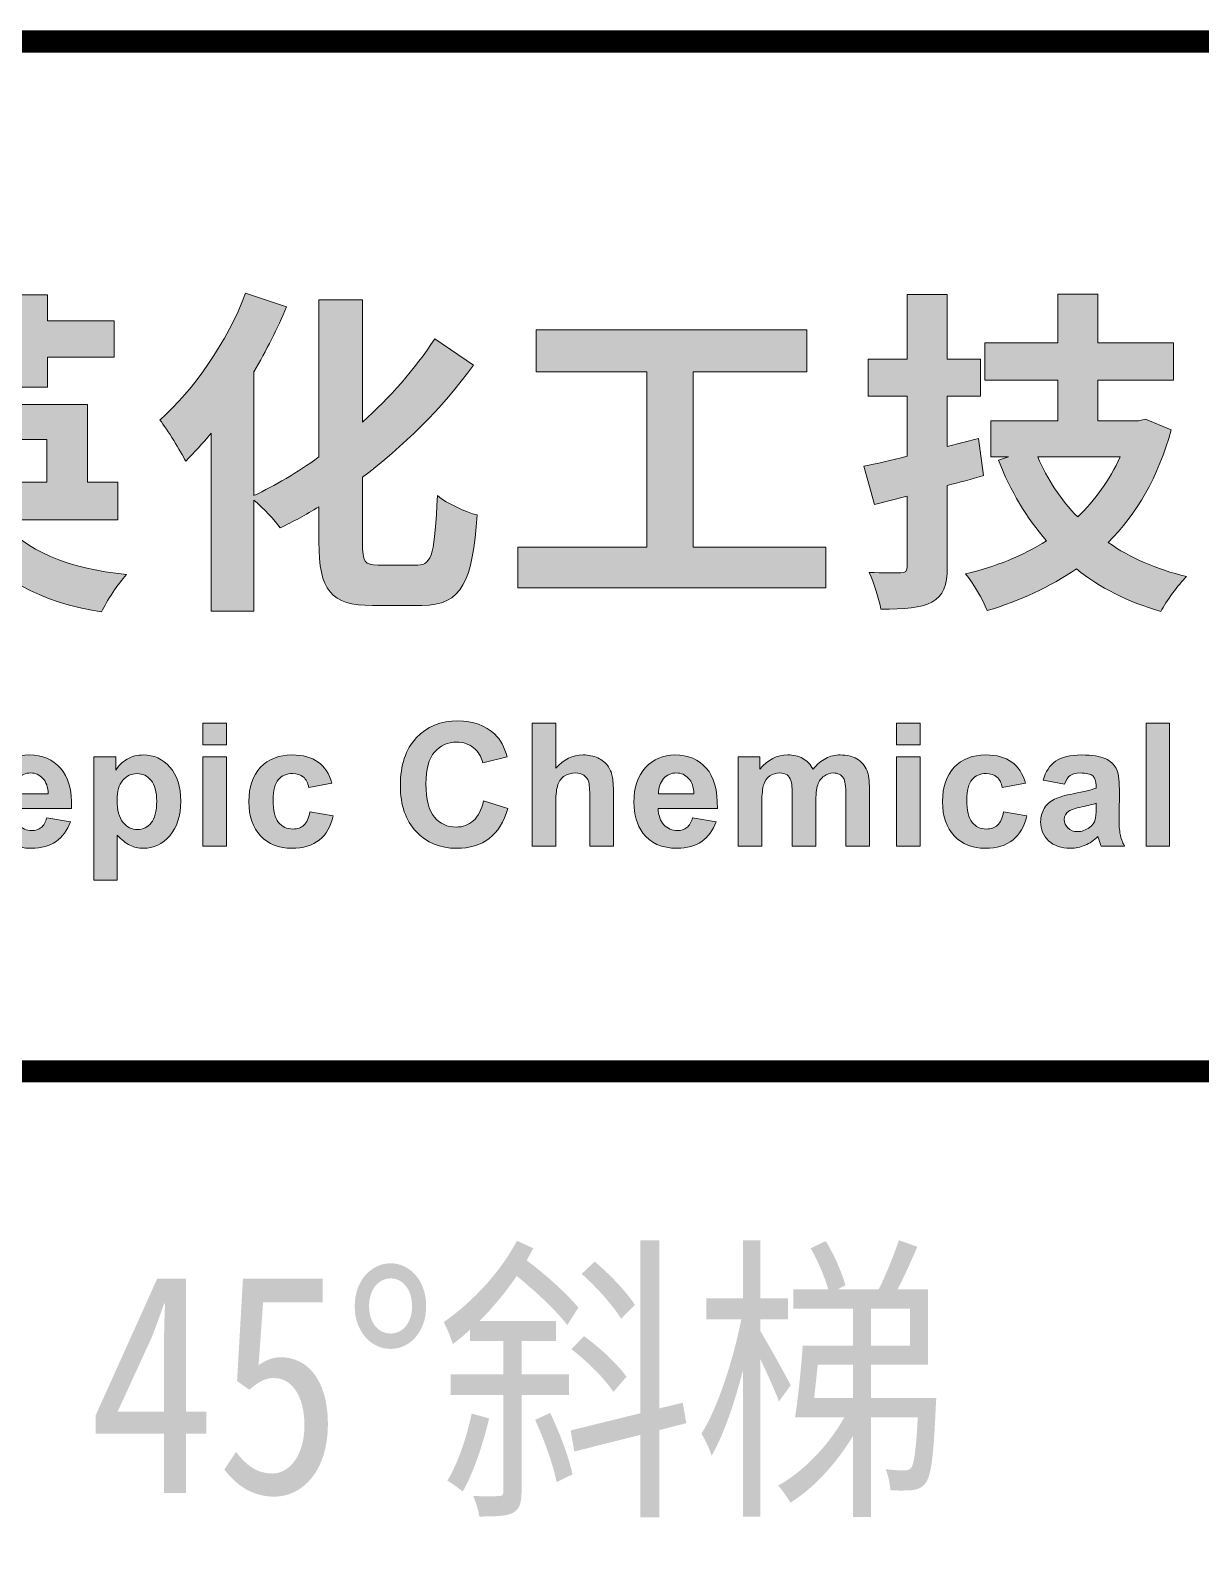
# Model space of a CAD drawing. Extents: x 148 to 221443, y -36682 to 6758.
# Drawn here: x 175098.7 to 175416.9, y -11898.7 to -11484.8 of the extents above; entities that cross this region are included whole.
import ezdxf
from ezdxf.enums import TextEntityAlignment as Align

# ---------------------------------------------------------------- set-up
doc = ezdxf.new("R2010")
doc.units = 0
doc.header["$LTSCALE"] = 10
doc.header["$MEASUREMENT"] = 0
doc.layers.add('图层 1', color=7, linetype='Continuous')
doc.layers.add('图框层', color=7, linetype='Continuous', lineweight=15)
doc.styles.add('tkhz2', font='')
doc.styles.get('tkhz2').set_extended_font_data('SimSun')

# ---------------------------------------------------------------- blocks, each defined once
blk = doc.blocks.new('block 5')
at = {"layer": '图层 1', "true_color": 0x0f208a}
h = blk.add_hatch(color=166, dxfattribs=at)
h.dxf.hatch_style = 2
edge = h.paths.add_edge_path()
edge.add_spline(control_points=[(106.766, -148.283), (106.975, -148.283), (107.009, -148.089), (107.047, -147.289), (107.193, -147.406), (107.45, -147.527), (107.615, -147.566), (107.552, -148.507), (107.402, -148.861), (106.824, -148.861), (106.824, -148.861), (106.116, -148.861), (106.116, -148.861), (105.52, -148.861), (105.35, -148.647), (105.35, -147.949), (105.35, -147.949), (105.35, -147.449), (105.35, -147.449), (105.161, -147.566), (104.981, -147.663), (104.797, -147.75), (104.719, -147.639), (104.559, -147.469), (104.419, -147.352), (104.419, -147.352), (104.419, -148.943), (104.419, -148.943), (104.419, -148.943), (103.808, -148.943), (103.808, -148.943), (103.808, -148.943), (103.808, -146.397), (103.808, -146.397), (103.686, -146.542), (103.565, -146.673), (103.444, -146.794), (103.371, -146.654), (103.182, -146.344), (103.075, -146.208), (103.56, -145.776), (104.036, -145.092), (104.302, -144.394), (104.302, -144.394), (104.889, -144.588), (104.889, -144.588), (104.758, -144.898), (104.598, -145.213), (104.419, -145.519), (104.419, -145.519), (104.419, -147.289), (104.419, -147.289), (104.719, -147.144), (105.039, -146.964), (105.35, -146.736), (105.35, -146.736), (105.35, -144.486), (105.35, -144.486), (105.35, -144.486), (105.975, -144.486), (105.975, -144.486), (105.975, -144.486), (105.975, -146.237), (105.975, -146.237), (106.364, -145.888), (106.722, -145.485), (107.009, -145.044), (107.009, -145.044), (107.561, -145.422), (107.561, -145.422), (107.11, -146.048), (106.548, -146.591), (105.975, -147.027), (105.975, -147.027), (105.975, -147.959), (105.975, -147.959), (105.975, -148.24), (106.005, -148.283), (106.199, -148.283), (106.199, -148.283), (106.766, -148.283), (106.766, -148.283)], knot_values=[0, 0, 0, 0, 1, 1, 1, 2, 2, 2, 3, 3, 3, 4, 4, 4, 5, 5, 5, 6, 6, 6, 7, 7, 7, 8, 8, 8, 9, 9, 9, 10, 10, 10, 11, 11, 11, 12, 12, 12, 13, 13, 13, 14, 14, 14, 15, 15, 15, 16, 16, 16, 17, 17, 17, 18, 18, 18, 19, 19, 19, 20, 20, 20, 21, 21, 21, 22, 22, 22, 23, 23, 23, 24, 24, 24, 25, 25, 25, 26, 26, 26, 27, 27, 27, 27], degree=3, periodic=0)
h = blk.add_hatch(color=166, dxfattribs=at)
h.dxf.hatch_style = 2
edge = h.paths.add_edge_path()
edge.add_spline(control_points=[(100.785, -147.634), (101.149, -148.075), (101.751, -148.332), (102.599, -148.419), (102.473, -148.55), (102.313, -148.793), (102.24, -148.953), (101.333, -148.807), (100.742, -148.473), (100.334, -147.891), (100.048, -148.342), (99.471, -148.715), (98.375, -148.953), (98.312, -148.827), (98.147, -148.594), (98.016, -148.463), (99.054, -148.274), (99.563, -147.978), (99.791, -147.634), (99.791, -147.634), (98.123, -147.634), (98.123, -147.634), (98.123, -147.634), (98.123, -147.095), (98.123, -147.095), (98.123, -147.095), (98.588, -147.095), (98.588, -147.095), (98.588, -147.095), (98.588, -145.985), (98.588, -145.985), (98.588, -145.985), (99.98, -145.985), (99.98, -145.985), (99.98, -145.985), (99.98, -145.5), (99.98, -145.5), (99.98, -145.5), (100.586, -145.5), (100.586, -145.5), (100.586, -145.5), (100.586, -145.985), (100.586, -145.985), (100.586, -145.985), (102.041, -145.985), (102.041, -145.985), (102.041, -145.985), (102.041, -147.095), (102.041, -147.095), (102.041, -147.095), (102.473, -147.095), (102.473, -147.095), (102.473, -147.095), (102.473, -147.634), (102.473, -147.634), (102.473, -147.634), (100.785, -147.634), (100.785, -147.634)], knot_values=[0, 0, 0, 0, 1, 1, 1, 2, 2, 2, 3, 3, 3, 4, 4, 4, 5, 5, 5, 6, 6, 6, 7, 7, 7, 8, 8, 8, 9, 9, 9, 10, 10, 10, 11, 11, 11, 12, 12, 12, 13, 13, 13, 14, 14, 14, 15, 15, 15, 16, 16, 16, 17, 17, 17, 18, 18, 18, 19, 19, 19, 19], degree=3, periodic=0)
h.paths.add_polyline_path([(99.117, -145.306), (98.171, -145.306), (98.171, -144.787), (99.117, -144.787), (99.117, -144.418), (99.689, -144.418), (99.689, -144.787), (100.887, -144.787), (100.887, -144.418), (101.464, -144.418), (101.464, -144.787), (102.42, -144.787), (102.42, -145.306), (101.464, -145.306), (101.464, -145.737), (100.887, -145.737), (100.887, -145.306), (99.689, -145.306), (99.689, -145.737), (99.117, -145.737)])
edge = h.paths.add_edge_path()
edge.add_spline(control_points=[(99.971, -147.095), (99.98, -147.037), (99.98, -146.979), (99.98, -146.921), (99.98, -146.921), (99.98, -146.484), (99.98, -146.484), (99.98, -146.484), (99.146, -146.484), (99.146, -146.484), (99.146, -146.484), (99.146, -147.095), (99.146, -147.095), (99.146, -147.095), (99.971, -147.095), (99.971, -147.095)], knot_values=[0, 0, 0, 0, 1, 1, 1, 2, 2, 2, 3, 3, 3, 4, 4, 4, 5, 5, 5, 5], degree=3, periodic=0)
edge = h.paths.add_edge_path()
edge.add_spline(control_points=[(100.586, -146.484), (100.586, -146.484), (100.586, -146.93), (100.586, -146.93), (100.586, -146.984), (100.586, -147.042), (100.582, -147.095), (100.582, -147.095), (101.455, -147.095), (101.455, -147.095), (101.455, -147.095), (101.455, -146.484), (101.455, -146.484), (101.455, -146.484), (100.586, -146.484), (100.586, -146.484)], knot_values=[0, 0, 0, 0, 1, 1, 1, 2, 2, 2, 3, 3, 3, 4, 4, 4, 5, 5, 5, 5], degree=3, periodic=0)
h = blk.add_hatch(color=166, dxfattribs=at)
h.dxf.hatch_style = 2
edge = h.paths.add_edge_path()
edge.add_spline(control_points=[(114.862, -147.003), (114.692, -147.052), (114.517, -147.1), (114.343, -147.144), (114.343, -147.144), (114.343, -148.303), (114.343, -148.303), (114.343, -148.584), (114.289, -148.72), (114.124, -148.812), (113.964, -148.899), (113.732, -148.914), (113.392, -148.914), (113.368, -148.769), (113.295, -148.541), (113.227, -148.39), (113.416, -148.395), (113.615, -148.395), (113.679, -148.395), (113.751, -148.395), (113.77, -148.371), (113.77, -148.298), (113.77, -148.298), (113.77, -147.299), (113.77, -147.299), (113.77, -147.299), (113.3, -147.415), (113.3, -147.415), (113.3, -147.415), (113.15, -146.867), (113.15, -146.867), (113.329, -146.833), (113.538, -146.785), (113.77, -146.727), (113.77, -146.727), (113.77, -145.868), (113.77, -145.868), (113.77, -145.868), (113.213, -145.868), (113.213, -145.868), (113.213, -145.868), (113.213, -145.335), (113.213, -145.335), (113.213, -145.335), (113.77, -145.335), (113.77, -145.335), (113.77, -145.335), (113.77, -144.413), (113.77, -144.413), (113.77, -144.413), (114.343, -144.413), (114.343, -144.413), (114.343, -144.413), (114.343, -145.335), (114.343, -145.335), (114.343, -145.335), (114.818, -145.335), (114.818, -145.335), (114.818, -145.335), (114.818, -145.868), (114.818, -145.868), (114.818, -145.868), (114.343, -145.868), (114.343, -145.868), (114.343, -145.868), (114.343, -146.586), (114.343, -146.586), (114.343, -146.586), (114.789, -146.474), (114.789, -146.474), (114.789, -146.474), (114.862, -147.003), (114.862, -147.003)], knot_values=[0, 0, 0, 0, 1, 1, 1, 2, 2, 2, 3, 3, 3, 4, 4, 4, 5, 5, 5, 6, 6, 6, 7, 7, 7, 8, 8, 8, 9, 9, 9, 10, 10, 10, 11, 11, 11, 12, 12, 12, 13, 13, 13, 14, 14, 14, 15, 15, 15, 16, 16, 16, 17, 17, 17, 18, 18, 18, 19, 19, 19, 20, 20, 20, 21, 21, 21, 22, 22, 22, 23, 23, 23, 24, 24, 24, 24], degree=3, periodic=0)
edge = h.paths.add_edge_path()
edge.add_spline(control_points=[(117.549, -146.348), (117.364, -147.023), (117.054, -147.551), (116.646, -147.959), (116.962, -148.182), (117.335, -148.342), (117.767, -148.448), (117.646, -148.565), (117.481, -148.798), (117.398, -148.948), (116.928, -148.807), (116.525, -148.609), (116.191, -148.337), (115.812, -148.599), (115.386, -148.793), (114.915, -148.934), (114.852, -148.778), (114.711, -148.536), (114.605, -148.41), (115.031, -148.308), (115.424, -148.153), (115.764, -147.934), (115.478, -147.609), (115.249, -147.226), (115.075, -146.78), (115.075, -146.78), (115.221, -146.736), (115.221, -146.736), (115.221, -146.736), (114.968, -146.736), (114.968, -146.736), (114.968, -146.736), (114.968, -146.217), (114.968, -146.217), (114.968, -146.217), (115.924, -146.217), (115.924, -146.217), (115.924, -146.217), (115.924, -145.635), (115.924, -145.635), (115.924, -145.635), (114.881, -145.635), (114.881, -145.635), (114.881, -145.635), (114.881, -145.102), (114.881, -145.102), (114.881, -145.102), (115.924, -145.102), (115.924, -145.102), (115.924, -145.102), (115.924, -144.408), (115.924, -144.408), (115.924, -144.408), (116.496, -144.408), (116.496, -144.408), (116.496, -144.408), (116.496, -145.102), (116.496, -145.102), (116.496, -145.102), (117.582, -145.102), (117.582, -145.102), (117.582, -145.102), (117.582, -145.635), (117.582, -145.635), (117.582, -145.635), (116.496, -145.635), (116.496, -145.635), (116.496, -145.635), (116.496, -146.217), (116.496, -146.217), (116.496, -146.217), (117.078, -146.217), (117.078, -146.217), (117.078, -146.217), (117.18, -146.193), (117.18, -146.193), (117.18, -146.193), (117.549, -146.348), (117.549, -146.348)], knot_values=[0, 0, 0, 0, 1, 1, 1, 2, 2, 2, 3, 3, 3, 4, 4, 4, 5, 5, 5, 6, 6, 6, 7, 7, 7, 8, 8, 8, 9, 9, 9, 10, 10, 10, 11, 11, 11, 12, 12, 12, 13, 13, 13, 14, 14, 14, 15, 15, 15, 16, 16, 16, 17, 17, 17, 18, 18, 18, 19, 19, 19, 20, 20, 20, 21, 21, 21, 22, 22, 22, 23, 23, 23, 24, 24, 24, 25, 25, 25, 26, 26, 26, 26], degree=3, periodic=0)
edge = h.paths.add_edge_path()
edge.add_spline(control_points=[(115.638, -146.736), (115.773, -147.056), (115.967, -147.347), (116.21, -147.595), (116.462, -147.352), (116.671, -147.066), (116.816, -146.736), (116.816, -146.736), (115.638, -146.736), (115.638, -146.736)], knot_values=[0, 0, 0, 0, 1, 1, 1, 2, 2, 2, 3, 3, 3, 3], degree=3, periodic=0)
h = blk.add_hatch(color=166, dxfattribs=at)
h.dxf.hatch_style = 2
h.paths.add_polyline_path([(112.606, -148.026), (112.606, -148.609), (108.197, -148.609), (108.197, -148.026), (110.045, -148.026), (110.045, -145.519), (108.459, -145.519), (108.459, -144.918), (112.334, -144.918), (112.334, -145.519), (110.705, -145.519), (110.705, -148.026)])
at = {"layer": '图层 1', "lineweight": 0}
for points in [[(99.117, -145.306), (98.171, -145.306), (98.171, -144.787), (99.117, -144.787), (99.117, -144.418), (99.689, -144.418), (99.689, -144.787), (100.887, -144.787), (100.887, -144.418), (101.464, -144.418), (101.464, -144.787), (102.42, -144.787), (102.42, -145.306), (101.464, -145.306), (101.464, -145.737), (100.887, -145.737), (100.887, -145.306), (99.689, -145.306), (99.689, -145.737), (99.117, -145.737), (99.117, -145.306)], [(112.606, -148.026), (112.606, -148.609), (108.197, -148.609), (108.197, -148.026), (110.045, -148.026), (110.045, -145.519), (108.459, -145.519), (108.459, -144.918), (112.334, -144.918), (112.334, -145.519), (110.705, -145.519), (110.705, -148.026), (112.606, -148.026)]]:
    blk.add_lwpolyline(points, dxfattribs=at)
for points, knots in [([(106.766, -148.283), (106.975, -148.283), (107.009, -148.089), (107.047, -147.289), (107.193, -147.406), (107.45, -147.527), (107.615, -147.566), (107.552, -148.507), (107.402, -148.861), (106.824, -148.861), (106.824, -148.861), (106.116, -148.861), (106.116, -148.861), (105.52, -148.861), (105.35, -148.647), (105.35, -147.949), (105.35, -147.949), (105.35, -147.449), (105.35, -147.449), (105.161, -147.566), (104.981, -147.663), (104.797, -147.75), (104.719, -147.639), (104.559, -147.469), (104.419, -147.352), (104.419, -147.352), (104.419, -148.943), (104.419, -148.943), (104.419, -148.943), (103.808, -148.943), (103.808, -148.943), (103.808, -148.943), (103.808, -146.397), (103.808, -146.397), (103.686, -146.542), (103.565, -146.673), (103.444, -146.794), (103.371, -146.654), (103.182, -146.344), (103.075, -146.208), (103.56, -145.776), (104.036, -145.092), (104.302, -144.394), (104.302, -144.394), (104.889, -144.588), (104.889, -144.588), (104.758, -144.898), (104.598, -145.213), (104.419, -145.519), (104.419, -145.519), (104.419, -147.289), (104.419, -147.289), (104.719, -147.144), (105.039, -146.964), (105.35, -146.736), (105.35, -146.736), (105.35, -144.486), (105.35, -144.486), (105.35, -144.486), (105.975, -144.486), (105.975, -144.486), (105.975, -144.486), (105.975, -146.237), (105.975, -146.237), (106.364, -145.888), (106.722, -145.485), (107.009, -145.044), (107.009, -145.044), (107.561, -145.422), (107.561, -145.422), (107.11, -146.048), (106.548, -146.591), (105.975, -147.027), (105.975, -147.027), (105.975, -147.959), (105.975, -147.959), (105.975, -148.24), (106.005, -148.283), (106.199, -148.283), (106.199, -148.283), (106.766, -148.283), (106.766, -148.283)], [0, 0, 0, 0, 1, 1, 1, 2, 2, 2, 3, 3, 3, 4, 4, 4, 5, 5, 5, 6, 6, 6, 7, 7, 7, 8, 8, 8, 9, 9, 9, 10, 10, 10, 11, 11, 11, 12, 12, 12, 13, 13, 13, 14, 14, 14, 15, 15, 15, 16, 16, 16, 17, 17, 17, 18, 18, 18, 19, 19, 19, 20, 20, 20, 21, 21, 21, 22, 22, 22, 23, 23, 23, 24, 24, 24, 25, 25, 25, 26, 26, 26, 27, 27, 27, 27]), ([(114.862, -147.003), (114.692, -147.052), (114.517, -147.1), (114.343, -147.144), (114.343, -147.144), (114.343, -148.303), (114.343, -148.303), (114.343, -148.584), (114.289, -148.72), (114.124, -148.812), (113.964, -148.899), (113.732, -148.914), (113.392, -148.914), (113.368, -148.769), (113.295, -148.541), (113.227, -148.39), (113.416, -148.395), (113.615, -148.395), (113.679, -148.395), (113.751, -148.395), (113.77, -148.371), (113.77, -148.298), (113.77, -148.298), (113.77, -147.299), (113.77, -147.299), (113.77, -147.299), (113.3, -147.415), (113.3, -147.415), (113.3, -147.415), (113.15, -146.867), (113.15, -146.867), (113.329, -146.833), (113.538, -146.785), (113.77, -146.727), (113.77, -146.727), (113.77, -145.868), (113.77, -145.868), (113.77, -145.868), (113.213, -145.868), (113.213, -145.868), (113.213, -145.868), (113.213, -145.335), (113.213, -145.335), (113.213, -145.335), (113.77, -145.335), (113.77, -145.335), (113.77, -145.335), (113.77, -144.413), (113.77, -144.413), (113.77, -144.413), (114.343, -144.413), (114.343, -144.413), (114.343, -144.413), (114.343, -145.335), (114.343, -145.335), (114.343, -145.335), (114.818, -145.335), (114.818, -145.335), (114.818, -145.335), (114.818, -145.868), (114.818, -145.868), (114.818, -145.868), (114.343, -145.868), (114.343, -145.868), (114.343, -145.868), (114.343, -146.586), (114.343, -146.586), (114.343, -146.586), (114.789, -146.474), (114.789, -146.474), (114.789, -146.474), (114.862, -147.003), (114.862, -147.003)], [0, 0, 0, 0, 1, 1, 1, 2, 2, 2, 3, 3, 3, 4, 4, 4, 5, 5, 5, 6, 6, 6, 7, 7, 7, 8, 8, 8, 9, 9, 9, 10, 10, 10, 11, 11, 11, 12, 12, 12, 13, 13, 13, 14, 14, 14, 15, 15, 15, 16, 16, 16, 17, 17, 17, 18, 18, 18, 19, 19, 19, 20, 20, 20, 21, 21, 21, 22, 22, 22, 23, 23, 23, 24, 24, 24, 24]), ([(117.549, -146.348), (117.364, -147.023), (117.054, -147.551), (116.646, -147.959), (116.962, -148.182), (117.335, -148.342), (117.767, -148.448), (117.646, -148.565), (117.481, -148.798), (117.398, -148.948), (116.928, -148.807), (116.525, -148.609), (116.191, -148.337), (115.812, -148.599), (115.386, -148.793), (114.915, -148.934), (114.852, -148.778), (114.711, -148.536), (114.605, -148.41), (115.031, -148.308), (115.424, -148.153), (115.764, -147.934), (115.478, -147.609), (115.249, -147.226), (115.075, -146.78), (115.075, -146.78), (115.221, -146.736), (115.221, -146.736), (115.221, -146.736), (114.968, -146.736), (114.968, -146.736), (114.968, -146.736), (114.968, -146.217), (114.968, -146.217), (114.968, -146.217), (115.924, -146.217), (115.924, -146.217), (115.924, -146.217), (115.924, -145.635), (115.924, -145.635), (115.924, -145.635), (114.881, -145.635), (114.881, -145.635), (114.881, -145.635), (114.881, -145.102), (114.881, -145.102), (114.881, -145.102), (115.924, -145.102), (115.924, -145.102), (115.924, -145.102), (115.924, -144.408), (115.924, -144.408), (115.924, -144.408), (116.496, -144.408), (116.496, -144.408), (116.496, -144.408), (116.496, -145.102), (116.496, -145.102), (116.496, -145.102), (117.582, -145.102), (117.582, -145.102), (117.582, -145.102), (117.582, -145.635), (117.582, -145.635), (117.582, -145.635), (116.496, -145.635), (116.496, -145.635), (116.496, -145.635), (116.496, -146.217), (116.496, -146.217), (116.496, -146.217), (117.078, -146.217), (117.078, -146.217), (117.078, -146.217), (117.18, -146.193), (117.18, -146.193), (117.18, -146.193), (117.549, -146.348), (117.549, -146.348)], [0, 0, 0, 0, 1, 1, 1, 2, 2, 2, 3, 3, 3, 4, 4, 4, 5, 5, 5, 6, 6, 6, 7, 7, 7, 8, 8, 8, 9, 9, 9, 10, 10, 10, 11, 11, 11, 12, 12, 12, 13, 13, 13, 14, 14, 14, 15, 15, 15, 16, 16, 16, 17, 17, 17, 18, 18, 18, 19, 19, 19, 20, 20, 20, 21, 21, 21, 22, 22, 22, 23, 23, 23, 24, 24, 24, 25, 25, 25, 26, 26, 26, 26]), ([(100.785, -147.634), (101.149, -148.075), (101.751, -148.332), (102.599, -148.419), (102.473, -148.55), (102.313, -148.793), (102.24, -148.953), (101.333, -148.807), (100.742, -148.473), (100.334, -147.891), (100.048, -148.342), (99.471, -148.715), (98.375, -148.953), (98.312, -148.827), (98.147, -148.594), (98.016, -148.463), (99.054, -148.274), (99.563, -147.978), (99.791, -147.634), (99.791, -147.634), (98.123, -147.634), (98.123, -147.634), (98.123, -147.634), (98.123, -147.095), (98.123, -147.095), (98.123, -147.095), (98.588, -147.095), (98.588, -147.095), (98.588, -147.095), (98.588, -145.985), (98.588, -145.985), (98.588, -145.985), (99.98, -145.985), (99.98, -145.985), (99.98, -145.985), (99.98, -145.5), (99.98, -145.5), (99.98, -145.5), (100.586, -145.5), (100.586, -145.5), (100.586, -145.5), (100.586, -145.985), (100.586, -145.985), (100.586, -145.985), (102.041, -145.985), (102.041, -145.985), (102.041, -145.985), (102.041, -147.095), (102.041, -147.095), (102.041, -147.095), (102.473, -147.095), (102.473, -147.095), (102.473, -147.095), (102.473, -147.634), (102.473, -147.634), (102.473, -147.634), (100.785, -147.634), (100.785, -147.634)], [0, 0, 0, 0, 1, 1, 1, 2, 2, 2, 3, 3, 3, 4, 4, 4, 5, 5, 5, 6, 6, 6, 7, 7, 7, 8, 8, 8, 9, 9, 9, 10, 10, 10, 11, 11, 11, 12, 12, 12, 13, 13, 13, 14, 14, 14, 15, 15, 15, 16, 16, 16, 17, 17, 17, 18, 18, 18, 19, 19, 19, 19]), ([(100.586, -146.484), (100.586, -146.484), (100.586, -146.93), (100.586, -146.93), (100.586, -146.984), (100.586, -147.042), (100.582, -147.095), (100.582, -147.095), (101.455, -147.095), (101.455, -147.095), (101.455, -147.095), (101.455, -146.484), (101.455, -146.484), (101.455, -146.484), (100.586, -146.484), (100.586, -146.484)], [0, 0, 0, 0, 1, 1, 1, 2, 2, 2, 3, 3, 3, 4, 4, 4, 5, 5, 5, 5]), ([(115.638, -146.736), (115.773, -147.056), (115.967, -147.347), (116.21, -147.595), (116.462, -147.352), (116.671, -147.066), (116.816, -146.736), (116.816, -146.736), (115.638, -146.736), (115.638, -146.736)], [0, 0, 0, 0, 1, 1, 1, 2, 2, 2, 3, 3, 3, 3])]:
    blk.add_open_spline(points, degree=3, knots=knots, dxfattribs=at)
blk = doc.blocks.new('block 6')
at = {"layer": '图层 1', "true_color": 0x0f208a}
h = blk.add_hatch(color=166, dxfattribs=at)
h.dxf.hatch_style = 2
h.paths.add_polyline_path([(103.69, -150.856), (103.69, -150.543), (104.028, -150.543), (104.028, -150.856)])
h.paths.add_polyline_path([(103.69, -152.306), (103.69, -151.029), (104.028, -151.029), (104.028, -152.306)])
h = blk.add_hatch(color=166, dxfattribs=at)
h.dxf.hatch_style = 2
edge = h.paths.add_edge_path()
edge.add_spline(control_points=[(107.707, -151.658), (107.707, -151.658), (108.052, -151.767), (108.052, -151.767), (107.999, -151.96), (107.911, -152.102), (107.788, -152.196), (107.665, -152.289), (107.509, -152.336), (107.32, -152.336), (107.085, -152.336), (106.893, -152.256), (106.742, -152.096), (106.592, -151.936), (106.516, -151.718), (106.516, -151.44), (106.516, -151.147), (106.592, -150.919), (106.744, -150.756), (106.895, -150.594), (107.094, -150.513), (107.341, -150.513), (107.557, -150.513), (107.732, -150.577), (107.867, -150.704), (107.947, -150.779), (108.007, -150.888), (108.047, -151.029), (108.047, -151.029), (107.695, -151.113), (107.695, -151.113), (107.674, -151.021), (107.63, -150.949), (107.564, -150.897), (107.498, -150.844), (107.418, -150.817), (107.323, -150.817), (107.192, -150.817), (107.087, -150.864), (107.005, -150.958), (106.924, -151.052), (106.883, -151.204), (106.883, -151.413), (106.883, -151.637), (106.923, -151.795), (107.003, -151.89), (107.083, -151.985), (107.188, -152.032), (107.316, -152.032), (107.41, -152.032), (107.492, -152.002), (107.56, -151.941), (107.628, -151.881), (107.677, -151.787), (107.707, -151.658)], knot_values=[0, 0, 0, 0, 1, 1, 1, 2, 2, 2, 3, 3, 3, 4, 4, 4, 5, 5, 5, 6, 6, 6, 7, 7, 7, 8, 8, 8, 9, 9, 9, 10, 10, 10, 11, 11, 11, 12, 12, 12, 13, 13, 13, 14, 14, 14, 15, 15, 15, 16, 16, 16, 17, 17, 17, 18, 18, 18, 18], degree=3, periodic=0)
h = blk.add_hatch(color=166, dxfattribs=at)
h.dxf.hatch_style = 2
edge = h.paths.add_edge_path()
edge.add_spline(control_points=[(108.741, -150.543), (108.741, -150.543), (108.741, -151.191), (108.741, -151.191), (108.85, -151.064), (108.98, -151), (109.132, -151), (109.21, -151), (109.28, -151.014), (109.343, -151.043), (109.405, -151.072), (109.452, -151.109), (109.484, -151.154), (109.515, -151.199), (109.537, -151.249), (109.549, -151.303), (109.56, -151.358), (109.566, -151.442), (109.566, -151.557), (109.566, -151.557), (109.566, -152.306), (109.566, -152.306), (109.566, -152.306), (109.228, -152.306), (109.228, -152.306), (109.228, -152.306), (109.228, -151.631), (109.228, -151.631), (109.228, -151.497), (109.222, -151.412), (109.209, -151.376), (109.196, -151.34), (109.173, -151.311), (109.141, -151.29), (109.108, -151.269), (109.068, -151.258), (109.019, -151.258), (108.963, -151.258), (108.913, -151.272), (108.868, -151.299), (108.824, -151.327), (108.792, -151.368), (108.772, -151.423), (108.751, -151.477), (108.741, -151.559), (108.741, -151.666), (108.741, -151.666), (108.741, -152.306), (108.741, -152.306), (108.741, -152.306), (108.403, -152.306), (108.403, -152.306), (108.403, -152.306), (108.403, -150.543), (108.403, -150.543), (108.403, -150.543), (108.741, -150.543), (108.741, -150.543)], knot_values=[0, 0, 0, 0, 1, 1, 1, 2, 2, 2, 3, 3, 3, 4, 4, 4, 5, 5, 5, 6, 6, 6, 7, 7, 7, 8, 8, 8, 9, 9, 9, 10, 10, 10, 11, 11, 11, 12, 12, 12, 13, 13, 13, 14, 14, 14, 15, 15, 15, 16, 16, 16, 17, 17, 17, 18, 18, 18, 19, 19, 19, 19], degree=3, periodic=0)
h = blk.add_hatch(color=166, dxfattribs=at)
h.dxf.hatch_style = 2
h.paths.add_polyline_path([(113.616, -150.856), (113.616, -150.543), (113.954, -150.543), (113.954, -150.856)])
h.paths.add_polyline_path([(113.616, -152.306), (113.616, -151.029), (113.954, -151.029), (113.954, -152.306)])
h = blk.add_hatch(color=166, dxfattribs=at)
h.dxf.hatch_style = 2
h.paths.add_polyline_path([(117.188, -152.306), (117.188, -150.543), (117.526, -150.543), (117.526, -152.306)])
h = blk.add_hatch(color=166, dxfattribs=at)
h.dxf.hatch_style = 2
edge = h.paths.add_edge_path()
edge.add_spline(control_points=[(101.457, -151.899), (101.457, -151.899), (101.794, -151.956), (101.794, -151.956), (101.75, -152.08), (101.682, -152.173), (101.589, -152.238), (101.495, -152.303), (101.378, -152.335), (101.238, -152.335), (101.016, -152.335), (100.852, -152.262), (100.745, -152.117), (100.661, -152.001), (100.619, -151.854), (100.619, -151.677), (100.619, -151.465), (100.674, -151.3), (100.785, -151.18), (100.895, -151.06), (101.035, -151), (101.204, -151), (101.394, -151), (101.544, -151.063), (101.654, -151.188), (101.764, -151.313), (101.817, -151.506), (101.812, -151.765), (101.812, -151.765), (100.965, -151.765), (100.965, -151.765), (100.967, -151.865), (100.995, -151.943), (101.047, -151.999), (101.099, -152.054), (101.164, -152.082), (101.242, -152.082), (101.295, -152.082), (101.339, -152.068), (101.375, -152.039), (101.411, -152.01), (101.438, -151.964), (101.457, -151.899)], knot_values=[0, 0, 0, 0, 1, 1, 1, 2, 2, 2, 3, 3, 3, 4, 4, 4, 5, 5, 5, 6, 6, 6, 7, 7, 7, 8, 8, 8, 9, 9, 9, 10, 10, 10, 11, 11, 11, 12, 12, 12, 13, 13, 13, 14, 14, 14, 14], degree=3, periodic=0)
edge = h.paths.add_edge_path()
edge.add_spline(control_points=[(101.476, -151.558), (101.474, -151.46), (101.448, -151.386), (101.4, -151.335), (101.352, -151.284), (101.294, -151.258), (101.225, -151.258), (101.151, -151.258), (101.09, -151.285), (101.042, -151.339), (100.994, -151.393), (100.97, -151.466), (100.971, -151.558), (100.971, -151.558), (101.476, -151.558), (101.476, -151.558)], knot_values=[0, 0, 0, 0, 1, 1, 1, 2, 2, 2, 3, 3, 3, 4, 4, 4, 5, 5, 5, 5], degree=3, periodic=0)
h = blk.add_hatch(color=166, dxfattribs=at)
h.dxf.hatch_style = 2
edge = h.paths.add_edge_path()
edge.add_spline(control_points=[(102.127, -151.029), (102.127, -151.029), (102.442, -151.029), (102.442, -151.029), (102.442, -151.029), (102.442, -151.216), (102.442, -151.216), (102.483, -151.152), (102.538, -151.1), (102.608, -151.06), (102.677, -151.02), (102.755, -151), (102.84, -151), (102.988, -151), (103.114, -151.058), (103.217, -151.174), (103.321, -151.291), (103.373, -151.453), (103.373, -151.66), (103.373, -151.874), (103.32, -152.039), (103.216, -152.157), (103.112, -152.276), (102.986, -152.335), (102.837, -152.335), (102.767, -152.335), (102.703, -152.321), (102.646, -152.293), (102.588, -152.265), (102.528, -152.217), (102.465, -152.149), (102.465, -152.149), (102.465, -152.792), (102.465, -152.792), (102.465, -152.792), (102.127, -152.792), (102.127, -152.792), (102.127, -152.792), (102.127, -151.029), (102.127, -151.029)], knot_values=[0, 0, 0, 0, 1, 1, 1, 2, 2, 2, 3, 3, 3, 4, 4, 4, 5, 5, 5, 6, 6, 6, 7, 7, 7, 8, 8, 8, 9, 9, 9, 10, 10, 10, 11, 11, 11, 12, 12, 12, 13, 13, 13, 13], degree=3, periodic=0)
edge = h.paths.add_edge_path()
edge.add_spline(control_points=[(102.461, -151.646), (102.461, -151.789), (102.49, -151.895), (102.546, -151.964), (102.603, -152.032), (102.673, -152.067), (102.754, -152.067), (102.833, -152.067), (102.898, -152.035), (102.95, -151.972), (103.003, -151.909), (103.029, -151.806), (103.029, -151.663), (103.029, -151.528), (103.002, -151.429), (102.948, -151.364), (102.894, -151.299), (102.828, -151.267), (102.748, -151.267), (102.666, -151.267), (102.597, -151.299), (102.543, -151.362), (102.488, -151.426), (102.461, -151.521), (102.461, -151.646)], knot_values=[0, 0, 0, 0, 1, 1, 1, 2, 2, 2, 3, 3, 3, 4, 4, 4, 5, 5, 5, 6, 6, 6, 7, 7, 7, 8, 8, 8, 8], degree=3, periodic=0)
h = blk.add_hatch(color=166, dxfattribs=at)
h.dxf.hatch_style = 2
edge = h.paths.add_edge_path()
edge.add_spline(control_points=[(105.537, -151.406), (105.537, -151.406), (105.204, -151.466), (105.204, -151.466), (105.193, -151.4), (105.168, -151.35), (105.128, -151.316), (105.088, -151.282), (105.037, -151.266), (104.973, -151.266), (104.889, -151.266), (104.822, -151.295), (104.772, -151.353), (104.722, -151.411), (104.697, -151.508), (104.697, -151.644), (104.697, -151.796), (104.722, -151.903), (104.773, -151.966), (104.824, -152.028), (104.892, -152.06), (104.978, -152.06), (105.042, -152.06), (105.095, -152.041), (105.136, -152.005), (105.177, -151.968), (105.205, -151.905), (105.222, -151.816), (105.222, -151.816), (105.554, -151.873), (105.554, -151.873), (105.52, -152.025), (105.454, -152.14), (105.356, -152.218), (105.258, -152.296), (105.127, -152.335), (104.962, -152.335), (104.776, -152.335), (104.627, -152.276), (104.516, -152.158), (104.405, -152.04), (104.349, -151.877), (104.349, -151.669), (104.349, -151.458), (104.405, -151.293), (104.516, -151.176), (104.628, -151.058), (104.778, -151), (104.968, -151), (105.124, -151), (105.248, -151.033), (105.339, -151.101), (105.431, -151.167), (105.497, -151.269), (105.537, -151.406)], knot_values=[0, 0, 0, 0, 1, 1, 1, 2, 2, 2, 3, 3, 3, 4, 4, 4, 5, 5, 5, 6, 6, 6, 7, 7, 7, 8, 8, 8, 9, 9, 9, 10, 10, 10, 11, 11, 11, 12, 12, 12, 13, 13, 13, 14, 14, 14, 15, 15, 15, 16, 16, 16, 17, 17, 17, 18, 18, 18, 18], degree=3, periodic=0)
h = blk.add_hatch(color=166, dxfattribs=at)
h.dxf.hatch_style = 2
edge = h.paths.add_edge_path()
edge.add_spline(control_points=[(110.698, -151.899), (110.698, -151.899), (111.034, -151.956), (111.034, -151.956), (110.991, -152.08), (110.923, -152.173), (110.829, -152.238), (110.736, -152.303), (110.619, -152.335), (110.479, -152.335), (110.257, -152.335), (110.092, -152.262), (109.986, -152.117), (109.901, -152.001), (109.859, -151.854), (109.859, -151.677), (109.859, -151.465), (109.915, -151.3), (110.025, -151.18), (110.136, -151.06), (110.276, -151), (110.445, -151), (110.635, -151), (110.785, -151.063), (110.895, -151.188), (111.005, -151.313), (111.057, -151.506), (111.053, -151.765), (111.053, -151.765), (110.206, -151.765), (110.206, -151.765), (110.208, -151.865), (110.235, -151.943), (110.287, -151.999), (110.34, -152.054), (110.405, -152.082), (110.482, -152.082), (110.535, -152.082), (110.58, -152.068), (110.616, -152.039), (110.652, -152.01), (110.679, -151.964), (110.698, -151.899)], knot_values=[0, 0, 0, 0, 1, 1, 1, 2, 2, 2, 3, 3, 3, 4, 4, 4, 5, 5, 5, 6, 6, 6, 7, 7, 7, 8, 8, 8, 9, 9, 9, 10, 10, 10, 11, 11, 11, 12, 12, 12, 13, 13, 13, 14, 14, 14, 14], degree=3, periodic=0)
edge = h.paths.add_edge_path()
edge.add_spline(control_points=[(110.717, -151.558), (110.714, -151.46), (110.689, -151.386), (110.641, -151.335), (110.593, -151.284), (110.535, -151.258), (110.466, -151.258), (110.392, -151.258), (110.331, -151.285), (110.283, -151.339), (110.235, -151.393), (110.211, -151.466), (110.212, -151.558), (110.212, -151.558), (110.717, -151.558), (110.717, -151.558)], knot_values=[0, 0, 0, 0, 1, 1, 1, 2, 2, 2, 3, 3, 3, 4, 4, 4, 5, 5, 5, 5], degree=3, periodic=0)
h = blk.add_hatch(color=166, dxfattribs=at)
h.dxf.hatch_style = 2
edge = h.paths.add_edge_path()
edge.add_spline(control_points=[(111.352, -151.029), (111.352, -151.029), (111.663, -151.029), (111.663, -151.029), (111.663, -151.029), (111.663, -151.203), (111.663, -151.203), (111.775, -151.067), (111.907, -151), (112.061, -151), (112.143, -151), (112.214, -151.016), (112.274, -151.05), (112.334, -151.084), (112.384, -151.135), (112.422, -151.203), (112.478, -151.135), (112.539, -151.084), (112.604, -151.05), (112.669, -151.016), (112.738, -151), (112.812, -151), (112.905, -151), (112.985, -151.019), (113.05, -151.057), (113.115, -151.095), (113.163, -151.151), (113.196, -151.225), (113.219, -151.279), (113.23, -151.368), (113.23, -151.489), (113.23, -151.489), (113.23, -152.306), (113.23, -152.306), (113.23, -152.306), (112.892, -152.306), (112.892, -152.306), (112.892, -152.306), (112.892, -151.576), (112.892, -151.576), (112.892, -151.449), (112.881, -151.368), (112.858, -151.331), (112.826, -151.282), (112.778, -151.258), (112.713, -151.258), (112.666, -151.258), (112.622, -151.273), (112.58, -151.302), (112.538, -151.331), (112.508, -151.373), (112.49, -151.428), (112.471, -151.484), (112.462, -151.572), (112.462, -151.692), (112.462, -151.692), (112.462, -152.306), (112.462, -152.306), (112.462, -152.306), (112.124, -152.306), (112.124, -152.306), (112.124, -152.306), (112.124, -151.606), (112.124, -151.606), (112.124, -151.482), (112.118, -151.402), (112.106, -151.365), (112.094, -151.329), (112.075, -151.302), (112.05, -151.285), (112.025, -151.267), (111.99, -151.258), (111.947, -151.258), (111.895, -151.258), (111.848, -151.272), (111.806, -151.3), (111.765, -151.329), (111.735, -151.369), (111.717, -151.422), (111.699, -151.475), (111.69, -151.563), (111.69, -151.685), (111.69, -151.685), (111.69, -152.306), (111.69, -152.306), (111.69, -152.306), (111.352, -152.306), (111.352, -152.306), (111.352, -152.306), (111.352, -151.029), (111.352, -151.029)], knot_values=[0, 0, 0, 0, 1, 1, 1, 2, 2, 2, 3, 3, 3, 4, 4, 4, 5, 5, 5, 6, 6, 6, 7, 7, 7, 8, 8, 8, 9, 9, 9, 10, 10, 10, 11, 11, 11, 12, 12, 12, 13, 13, 13, 14, 14, 14, 15, 15, 15, 16, 16, 16, 17, 17, 17, 18, 18, 18, 19, 19, 19, 20, 20, 20, 21, 21, 21, 22, 22, 22, 23, 23, 23, 24, 24, 24, 25, 25, 25, 26, 26, 26, 27, 27, 27, 28, 28, 28, 29, 29, 29, 30, 30, 30, 30], degree=3, periodic=0)
h = blk.add_hatch(color=166, dxfattribs=at)
h.dxf.hatch_style = 2
edge = h.paths.add_edge_path()
edge.add_spline(control_points=[(115.464, -151.406), (115.464, -151.406), (115.131, -151.466), (115.131, -151.466), (115.119, -151.4), (115.094, -151.35), (115.054, -151.316), (115.015, -151.282), (114.963, -151.266), (114.899, -151.266), (114.815, -151.266), (114.748, -151.295), (114.698, -151.353), (114.648, -151.411), (114.623, -151.508), (114.623, -151.644), (114.623, -151.796), (114.649, -151.903), (114.7, -151.966), (114.75, -152.028), (114.819, -152.06), (114.904, -152.06), (114.968, -152.06), (115.021, -152.041), (115.062, -152.005), (115.103, -151.968), (115.132, -151.905), (115.149, -151.816), (115.149, -151.816), (115.48, -151.873), (115.48, -151.873), (115.446, -152.025), (115.38, -152.14), (115.282, -152.218), (115.184, -152.296), (115.053, -152.335), (114.889, -152.335), (114.702, -152.335), (114.553, -152.276), (114.442, -152.158), (114.331, -152.04), (114.275, -151.877), (114.275, -151.669), (114.275, -151.458), (114.331, -151.293), (114.443, -151.176), (114.554, -151.058), (114.705, -151), (114.895, -151), (115.05, -151), (115.174, -151.033), (115.266, -151.101), (115.358, -151.167), (115.424, -151.269), (115.464, -151.406)], knot_values=[0, 0, 0, 0, 1, 1, 1, 2, 2, 2, 3, 3, 3, 4, 4, 4, 5, 5, 5, 6, 6, 6, 7, 7, 7, 8, 8, 8, 9, 9, 9, 10, 10, 10, 11, 11, 11, 12, 12, 12, 13, 13, 13, 14, 14, 14, 15, 15, 15, 16, 16, 16, 17, 17, 17, 18, 18, 18, 18], degree=3, periodic=0)
h = blk.add_hatch(color=166, dxfattribs=at)
h.dxf.hatch_style = 2
edge = h.paths.add_edge_path()
edge.add_spline(control_points=[(116.022, -151.418), (116.022, -151.418), (115.715, -151.363), (115.715, -151.363), (115.749, -151.24), (115.809, -151.148), (115.893, -151.089), (115.977, -151.03), (116.102, -151), (116.268, -151), (116.419, -151), (116.531, -151.018), (116.605, -151.053), (116.678, -151.089), (116.731, -151.134), (116.76, -151.189), (116.791, -151.244), (116.806, -151.345), (116.806, -151.492), (116.806, -151.492), (116.802, -151.886), (116.802, -151.886), (116.802, -151.998), (116.807, -152.081), (116.818, -152.135), (116.829, -152.188), (116.849, -152.245), (116.879, -152.306), (116.879, -152.306), (116.545, -152.306), (116.545, -152.306), (116.536, -152.284), (116.525, -152.25), (116.512, -152.206), (116.507, -152.186), (116.503, -152.173), (116.5, -152.166), (116.443, -152.223), (116.381, -152.265), (116.315, -152.293), (116.249, -152.321), (116.179, -152.335), (116.105, -152.335), (115.973, -152.335), (115.87, -152.299), (115.794, -152.228), (115.718, -152.156), (115.68, -152.066), (115.68, -151.957), (115.68, -151.885), (115.697, -151.821), (115.732, -151.764), (115.766, -151.708), (115.814, -151.664), (115.876, -151.634), (115.939, -151.604), (116.028, -151.578), (116.146, -151.555), (116.304, -151.526), (116.413, -151.498), (116.474, -151.473), (116.474, -151.473), (116.474, -151.439), (116.474, -151.439), (116.474, -151.374), (116.458, -151.328), (116.426, -151.3), (116.394, -151.272), (116.333, -151.258), (116.244, -151.258), (116.184, -151.258), (116.137, -151.27), (116.103, -151.294), (116.07, -151.318), (116.043, -151.359), (116.022, -151.418)], knot_values=[0, 0, 0, 0, 1, 1, 1, 2, 2, 2, 3, 3, 3, 4, 4, 4, 5, 5, 5, 6, 6, 6, 7, 7, 7, 8, 8, 8, 9, 9, 9, 10, 10, 10, 11, 11, 11, 12, 12, 12, 13, 13, 13, 14, 14, 14, 15, 15, 15, 16, 16, 16, 17, 17, 17, 18, 18, 18, 19, 19, 19, 20, 20, 20, 21, 21, 21, 22, 22, 22, 23, 23, 23, 24, 24, 24, 25, 25, 25, 25], degree=3, periodic=0)
edge = h.paths.add_edge_path()
edge.add_spline(control_points=[(116.474, -151.692), (116.43, -151.707), (116.362, -151.724), (116.268, -151.744), (116.174, -151.764), (116.113, -151.784), (116.084, -151.803), (116.04, -151.834), (116.018, -151.874), (116.018, -151.923), (116.018, -151.969), (116.036, -152.011), (116.071, -152.045), (116.106, -152.08), (116.151, -152.097), (116.206, -152.097), (116.266, -152.097), (116.325, -152.077), (116.38, -152.037), (116.421, -152.006), (116.448, -151.969), (116.461, -151.925), (116.469, -151.896), (116.474, -151.841), (116.474, -151.76), (116.474, -151.76), (116.474, -151.692), (116.474, -151.692)], knot_values=[0, 0, 0, 0, 1, 1, 1, 2, 2, 2, 3, 3, 3, 4, 4, 4, 5, 5, 5, 6, 6, 6, 7, 7, 7, 8, 8, 8, 9, 9, 9, 9], degree=3, periodic=0)
at = {"layer": '图层 1', "lineweight": 0}
for points in [[(103.69, -150.856), (103.69, -150.543), (104.028, -150.543), (104.028, -150.856), (103.69, -150.856)], [(113.616, -150.856), (113.616, -150.543), (113.954, -150.543), (113.954, -150.856), (113.616, -150.856)], [(117.188, -152.306), (117.188, -150.543), (117.526, -150.543), (117.526, -152.306), (117.188, -152.306)], [(103.69, -152.306), (103.69, -151.029), (104.028, -151.029), (104.028, -152.306), (103.69, -152.306)], [(113.616, -152.306), (113.616, -151.029), (113.954, -151.029), (113.954, -152.306), (113.616, -152.306)]]:
    blk.add_lwpolyline(points, dxfattribs=at)
for points, knots in [([(107.707, -151.658), (107.707, -151.658), (108.052, -151.767), (108.052, -151.767), (107.999, -151.96), (107.911, -152.102), (107.788, -152.196), (107.665, -152.289), (107.509, -152.336), (107.32, -152.336), (107.085, -152.336), (106.893, -152.256), (106.742, -152.096), (106.592, -151.936), (106.516, -151.718), (106.516, -151.44), (106.516, -151.147), (106.592, -150.919), (106.744, -150.756), (106.895, -150.594), (107.094, -150.513), (107.341, -150.513), (107.557, -150.513), (107.732, -150.577), (107.867, -150.704), (107.947, -150.779), (108.007, -150.888), (108.047, -151.029), (108.047, -151.029), (107.695, -151.113), (107.695, -151.113), (107.674, -151.021), (107.63, -150.949), (107.564, -150.897), (107.498, -150.844), (107.418, -150.817), (107.323, -150.817), (107.192, -150.817), (107.087, -150.864), (107.005, -150.958), (106.924, -151.052), (106.883, -151.204), (106.883, -151.413), (106.883, -151.637), (106.923, -151.795), (107.003, -151.89), (107.083, -151.985), (107.188, -152.032), (107.316, -152.032), (107.41, -152.032), (107.492, -152.002), (107.56, -151.941), (107.628, -151.881), (107.677, -151.787), (107.707, -151.658)], [0, 0, 0, 0, 1, 1, 1, 2, 2, 2, 3, 3, 3, 4, 4, 4, 5, 5, 5, 6, 6, 6, 7, 7, 7, 8, 8, 8, 9, 9, 9, 10, 10, 10, 11, 11, 11, 12, 12, 12, 13, 13, 13, 14, 14, 14, 15, 15, 15, 16, 16, 16, 17, 17, 17, 18, 18, 18, 18]), ([(108.741, -150.543), (108.741, -150.543), (108.741, -151.191), (108.741, -151.191), (108.85, -151.064), (108.98, -151), (109.132, -151), (109.21, -151), (109.28, -151.014), (109.343, -151.043), (109.405, -151.072), (109.452, -151.109), (109.484, -151.154), (109.515, -151.199), (109.537, -151.249), (109.549, -151.303), (109.56, -151.358), (109.566, -151.442), (109.566, -151.557), (109.566, -151.557), (109.566, -152.306), (109.566, -152.306), (109.566, -152.306), (109.228, -152.306), (109.228, -152.306), (109.228, -152.306), (109.228, -151.631), (109.228, -151.631), (109.228, -151.497), (109.222, -151.412), (109.209, -151.376), (109.196, -151.34), (109.173, -151.311), (109.141, -151.29), (109.108, -151.269), (109.068, -151.258), (109.019, -151.258), (108.963, -151.258), (108.913, -151.272), (108.868, -151.299), (108.824, -151.327), (108.792, -151.368), (108.772, -151.423), (108.751, -151.477), (108.741, -151.559), (108.741, -151.666), (108.741, -151.666), (108.741, -152.306), (108.741, -152.306), (108.741, -152.306), (108.403, -152.306), (108.403, -152.306), (108.403, -152.306), (108.403, -150.543), (108.403, -150.543), (108.403, -150.543), (108.741, -150.543), (108.741, -150.543)], [0, 0, 0, 0, 1, 1, 1, 2, 2, 2, 3, 3, 3, 4, 4, 4, 5, 5, 5, 6, 6, 6, 7, 7, 7, 8, 8, 8, 9, 9, 9, 10, 10, 10, 11, 11, 11, 12, 12, 12, 13, 13, 13, 14, 14, 14, 15, 15, 15, 16, 16, 16, 17, 17, 17, 18, 18, 18, 19, 19, 19, 19]), ([(101.457, -151.899), (101.457, -151.899), (101.794, -151.956), (101.794, -151.956), (101.75, -152.08), (101.682, -152.173), (101.589, -152.238), (101.495, -152.303), (101.378, -152.335), (101.238, -152.335), (101.016, -152.335), (100.852, -152.262), (100.745, -152.117), (100.661, -152.001), (100.619, -151.854), (100.619, -151.677), (100.619, -151.465), (100.674, -151.3), (100.785, -151.18), (100.895, -151.06), (101.035, -151), (101.204, -151), (101.394, -151), (101.544, -151.063), (101.654, -151.188), (101.764, -151.313), (101.817, -151.506), (101.812, -151.765), (101.812, -151.765), (100.965, -151.765), (100.965, -151.765), (100.967, -151.865), (100.995, -151.943), (101.047, -151.999), (101.099, -152.054), (101.164, -152.082), (101.242, -152.082), (101.295, -152.082), (101.339, -152.068), (101.375, -152.039), (101.411, -152.01), (101.438, -151.964), (101.457, -151.899)], [0, 0, 0, 0, 1, 1, 1, 2, 2, 2, 3, 3, 3, 4, 4, 4, 5, 5, 5, 6, 6, 6, 7, 7, 7, 8, 8, 8, 9, 9, 9, 10, 10, 10, 11, 11, 11, 12, 12, 12, 13, 13, 13, 14, 14, 14, 14]), ([(102.127, -151.029), (102.127, -151.029), (102.442, -151.029), (102.442, -151.029), (102.442, -151.029), (102.442, -151.216), (102.442, -151.216), (102.483, -151.152), (102.538, -151.1), (102.608, -151.06), (102.677, -151.02), (102.755, -151), (102.84, -151), (102.988, -151), (103.114, -151.058), (103.217, -151.174), (103.321, -151.291), (103.373, -151.453), (103.373, -151.66), (103.373, -151.874), (103.32, -152.039), (103.216, -152.157), (103.112, -152.276), (102.986, -152.335), (102.837, -152.335), (102.767, -152.335), (102.703, -152.321), (102.646, -152.293), (102.588, -152.265), (102.528, -152.217), (102.465, -152.149), (102.465, -152.149), (102.465, -152.792), (102.465, -152.792), (102.465, -152.792), (102.127, -152.792), (102.127, -152.792), (102.127, -152.792), (102.127, -151.029), (102.127, -151.029)], [0, 0, 0, 0, 1, 1, 1, 2, 2, 2, 3, 3, 3, 4, 4, 4, 5, 5, 5, 6, 6, 6, 7, 7, 7, 8, 8, 8, 9, 9, 9, 10, 10, 10, 11, 11, 11, 12, 12, 12, 13, 13, 13, 13]), ([(105.537, -151.406), (105.537, -151.406), (105.204, -151.466), (105.204, -151.466), (105.193, -151.4), (105.168, -151.35), (105.128, -151.316), (105.088, -151.282), (105.037, -151.266), (104.973, -151.266), (104.889, -151.266), (104.822, -151.295), (104.772, -151.353), (104.722, -151.411), (104.697, -151.508), (104.697, -151.644), (104.697, -151.796), (104.722, -151.903), (104.773, -151.966), (104.824, -152.028), (104.892, -152.06), (104.978, -152.06), (105.042, -152.06), (105.095, -152.041), (105.136, -152.005), (105.177, -151.968), (105.205, -151.905), (105.222, -151.816), (105.222, -151.816), (105.554, -151.873), (105.554, -151.873), (105.52, -152.025), (105.454, -152.14), (105.356, -152.218), (105.258, -152.296), (105.127, -152.335), (104.962, -152.335), (104.776, -152.335), (104.627, -152.276), (104.516, -152.158), (104.405, -152.04), (104.349, -151.877), (104.349, -151.669), (104.349, -151.458), (104.405, -151.293), (104.516, -151.176), (104.628, -151.058), (104.778, -151), (104.968, -151), (105.124, -151), (105.248, -151.033), (105.339, -151.101), (105.431, -151.167), (105.497, -151.269), (105.537, -151.406)], [0, 0, 0, 0, 1, 1, 1, 2, 2, 2, 3, 3, 3, 4, 4, 4, 5, 5, 5, 6, 6, 6, 7, 7, 7, 8, 8, 8, 9, 9, 9, 10, 10, 10, 11, 11, 11, 12, 12, 12, 13, 13, 13, 14, 14, 14, 15, 15, 15, 16, 16, 16, 17, 17, 17, 18, 18, 18, 18]), ([(110.698, -151.899), (110.698, -151.899), (111.034, -151.956), (111.034, -151.956), (110.991, -152.08), (110.923, -152.173), (110.829, -152.238), (110.736, -152.303), (110.619, -152.335), (110.479, -152.335), (110.257, -152.335), (110.092, -152.262), (109.986, -152.117), (109.901, -152.001), (109.859, -151.854), (109.859, -151.677), (109.859, -151.465), (109.915, -151.3), (110.025, -151.18), (110.136, -151.06), (110.276, -151), (110.445, -151), (110.635, -151), (110.785, -151.063), (110.895, -151.188), (111.005, -151.313), (111.057, -151.506), (111.053, -151.765), (111.053, -151.765), (110.206, -151.765), (110.206, -151.765), (110.208, -151.865), (110.235, -151.943), (110.287, -151.999), (110.34, -152.054), (110.405, -152.082), (110.482, -152.082), (110.535, -152.082), (110.58, -152.068), (110.616, -152.039), (110.652, -152.01), (110.679, -151.964), (110.698, -151.899)], [0, 0, 0, 0, 1, 1, 1, 2, 2, 2, 3, 3, 3, 4, 4, 4, 5, 5, 5, 6, 6, 6, 7, 7, 7, 8, 8, 8, 9, 9, 9, 10, 10, 10, 11, 11, 11, 12, 12, 12, 13, 13, 13, 14, 14, 14, 14]), ([(111.352, -151.029), (111.352, -151.029), (111.663, -151.029), (111.663, -151.029), (111.663, -151.029), (111.663, -151.203), (111.663, -151.203), (111.775, -151.067), (111.907, -151), (112.061, -151), (112.143, -151), (112.214, -151.016), (112.274, -151.05), (112.334, -151.084), (112.384, -151.135), (112.422, -151.203), (112.478, -151.135), (112.539, -151.084), (112.604, -151.05), (112.669, -151.016), (112.738, -151), (112.812, -151), (112.905, -151), (112.985, -151.019), (113.05, -151.057), (113.115, -151.095), (113.163, -151.151), (113.196, -151.225), (113.219, -151.279), (113.23, -151.368), (113.23, -151.489), (113.23, -151.489), (113.23, -152.306), (113.23, -152.306), (113.23, -152.306), (112.892, -152.306), (112.892, -152.306), (112.892, -152.306), (112.892, -151.576), (112.892, -151.576), (112.892, -151.449), (112.881, -151.368), (112.858, -151.331), (112.826, -151.282), (112.778, -151.258), (112.713, -151.258), (112.666, -151.258), (112.622, -151.273), (112.58, -151.302), (112.538, -151.331), (112.508, -151.373), (112.49, -151.428), (112.471, -151.484), (112.462, -151.572), (112.462, -151.692), (112.462, -151.692), (112.462, -152.306), (112.462, -152.306), (112.462, -152.306), (112.124, -152.306), (112.124, -152.306), (112.124, -152.306), (112.124, -151.606), (112.124, -151.606), (112.124, -151.482), (112.118, -151.402), (112.106, -151.365), (112.094, -151.329), (112.075, -151.302), (112.05, -151.285), (112.025, -151.267), (111.99, -151.258), (111.947, -151.258), (111.895, -151.258), (111.848, -151.272), (111.806, -151.3), (111.765, -151.329), (111.735, -151.369), (111.717, -151.422), (111.699, -151.475), (111.69, -151.563), (111.69, -151.685), (111.69, -151.685), (111.69, -152.306), (111.69, -152.306), (111.69, -152.306), (111.352, -152.306), (111.352, -152.306), (111.352, -152.306), (111.352, -151.029), (111.352, -151.029)], [0, 0, 0, 0, 1, 1, 1, 2, 2, 2, 3, 3, 3, 4, 4, 4, 5, 5, 5, 6, 6, 6, 7, 7, 7, 8, 8, 8, 9, 9, 9, 10, 10, 10, 11, 11, 11, 12, 12, 12, 13, 13, 13, 14, 14, 14, 15, 15, 15, 16, 16, 16, 17, 17, 17, 18, 18, 18, 19, 19, 19, 20, 20, 20, 21, 21, 21, 22, 22, 22, 23, 23, 23, 24, 24, 24, 25, 25, 25, 26, 26, 26, 27, 27, 27, 28, 28, 28, 29, 29, 29, 30, 30, 30, 30]), ([(115.464, -151.406), (115.464, -151.406), (115.131, -151.466), (115.131, -151.466), (115.119, -151.4), (115.094, -151.35), (115.054, -151.316), (115.015, -151.282), (114.963, -151.266), (114.899, -151.266), (114.815, -151.266), (114.748, -151.295), (114.698, -151.353), (114.648, -151.411), (114.623, -151.508), (114.623, -151.644), (114.623, -151.796), (114.649, -151.903), (114.7, -151.966), (114.75, -152.028), (114.819, -152.06), (114.904, -152.06), (114.968, -152.06), (115.021, -152.041), (115.062, -152.005), (115.103, -151.968), (115.132, -151.905), (115.149, -151.816), (115.149, -151.816), (115.48, -151.873), (115.48, -151.873), (115.446, -152.025), (115.38, -152.14), (115.282, -152.218), (115.184, -152.296), (115.053, -152.335), (114.889, -152.335), (114.702, -152.335), (114.553, -152.276), (114.442, -152.158), (114.331, -152.04), (114.275, -151.877), (114.275, -151.669), (114.275, -151.458), (114.331, -151.293), (114.443, -151.176), (114.554, -151.058), (114.705, -151), (114.895, -151), (115.05, -151), (115.174, -151.033), (115.266, -151.101), (115.358, -151.167), (115.424, -151.269), (115.464, -151.406)], [0, 0, 0, 0, 1, 1, 1, 2, 2, 2, 3, 3, 3, 4, 4, 4, 5, 5, 5, 6, 6, 6, 7, 7, 7, 8, 8, 8, 9, 9, 9, 10, 10, 10, 11, 11, 11, 12, 12, 12, 13, 13, 13, 14, 14, 14, 15, 15, 15, 16, 16, 16, 17, 17, 17, 18, 18, 18, 18]), ([(116.022, -151.418), (116.022, -151.418), (115.715, -151.363), (115.715, -151.363), (115.749, -151.24), (115.809, -151.148), (115.893, -151.089), (115.977, -151.03), (116.102, -151), (116.268, -151), (116.419, -151), (116.531, -151.018), (116.605, -151.053), (116.678, -151.089), (116.731, -151.134), (116.76, -151.189), (116.791, -151.244), (116.806, -151.345), (116.806, -151.492), (116.806, -151.492), (116.802, -151.886), (116.802, -151.886), (116.802, -151.998), (116.807, -152.081), (116.818, -152.135), (116.829, -152.188), (116.849, -152.245), (116.879, -152.306), (116.879, -152.306), (116.545, -152.306), (116.545, -152.306), (116.536, -152.284), (116.525, -152.25), (116.512, -152.206), (116.507, -152.186), (116.503, -152.173), (116.5, -152.166), (116.443, -152.223), (116.381, -152.265), (116.315, -152.293), (116.249, -152.321), (116.179, -152.335), (116.105, -152.335), (115.973, -152.335), (115.87, -152.299), (115.794, -152.228), (115.718, -152.156), (115.68, -152.066), (115.68, -151.957), (115.68, -151.885), (115.697, -151.821), (115.732, -151.764), (115.766, -151.708), (115.814, -151.664), (115.876, -151.634), (115.939, -151.604), (116.028, -151.578), (116.146, -151.555), (116.304, -151.526), (116.413, -151.498), (116.474, -151.473), (116.474, -151.473), (116.474, -151.439), (116.474, -151.439), (116.474, -151.374), (116.458, -151.328), (116.426, -151.3), (116.394, -151.272), (116.333, -151.258), (116.244, -151.258), (116.184, -151.258), (116.137, -151.27), (116.103, -151.294), (116.07, -151.318), (116.043, -151.359), (116.022, -151.418)], [0, 0, 0, 0, 1, 1, 1, 2, 2, 2, 3, 3, 3, 4, 4, 4, 5, 5, 5, 6, 6, 6, 7, 7, 7, 8, 8, 8, 9, 9, 9, 10, 10, 10, 11, 11, 11, 12, 12, 12, 13, 13, 13, 14, 14, 14, 15, 15, 15, 16, 16, 16, 17, 17, 17, 18, 18, 18, 19, 19, 19, 20, 20, 20, 21, 21, 21, 22, 22, 22, 23, 23, 23, 24, 24, 24, 25, 25, 25, 25]), ([(101.476, -151.558), (101.474, -151.46), (101.448, -151.386), (101.4, -151.335), (101.352, -151.284), (101.294, -151.258), (101.225, -151.258), (101.151, -151.258), (101.09, -151.285), (101.042, -151.339), (100.994, -151.393), (100.97, -151.466), (100.971, -151.558), (100.971, -151.558), (101.476, -151.558), (101.476, -151.558)], [0, 0, 0, 0, 1, 1, 1, 2, 2, 2, 3, 3, 3, 4, 4, 4, 5, 5, 5, 5]), ([(102.461, -151.646), (102.461, -151.789), (102.49, -151.895), (102.546, -151.964), (102.603, -152.032), (102.673, -152.067), (102.754, -152.067), (102.833, -152.067), (102.898, -152.035), (102.95, -151.972), (103.003, -151.909), (103.029, -151.806), (103.029, -151.663), (103.029, -151.528), (103.002, -151.429), (102.948, -151.364), (102.894, -151.299), (102.828, -151.267), (102.748, -151.267), (102.666, -151.267), (102.597, -151.299), (102.543, -151.362), (102.488, -151.426), (102.461, -151.521), (102.461, -151.646)], [0, 0, 0, 0, 1, 1, 1, 2, 2, 2, 3, 3, 3, 4, 4, 4, 5, 5, 5, 6, 6, 6, 7, 7, 7, 8, 8, 8, 8]), ([(110.717, -151.558), (110.714, -151.46), (110.689, -151.386), (110.641, -151.335), (110.593, -151.284), (110.535, -151.258), (110.466, -151.258), (110.392, -151.258), (110.331, -151.285), (110.283, -151.339), (110.235, -151.393), (110.211, -151.466), (110.212, -151.558), (110.212, -151.558), (110.717, -151.558), (110.717, -151.558)], [0, 0, 0, 0, 1, 1, 1, 2, 2, 2, 3, 3, 3, 4, 4, 4, 5, 5, 5, 5]), ([(116.474, -151.692), (116.43, -151.707), (116.362, -151.724), (116.268, -151.744), (116.174, -151.764), (116.113, -151.784), (116.084, -151.803), (116.04, -151.834), (116.018, -151.874), (116.018, -151.923), (116.018, -151.969), (116.036, -152.011), (116.071, -152.045), (116.106, -152.08), (116.151, -152.097), (116.206, -152.097), (116.266, -152.097), (116.325, -152.077), (116.38, -152.037), (116.421, -152.006), (116.448, -151.969), (116.461, -151.925), (116.469, -151.896), (116.474, -151.841), (116.474, -151.76), (116.474, -151.76), (116.474, -151.692), (116.474, -151.692)], [0, 0, 0, 0, 1, 1, 1, 2, 2, 2, 3, 3, 3, 4, 4, 4, 5, 5, 5, 6, 6, 6, 7, 7, 7, 8, 8, 8, 9, 9, 9, 9])]:
    blk.add_open_spline(points, degree=3, knots=knots, dxfattribs=at)
blk = doc.blocks.new('block 4')
at = {"layer": '图层 1'}
for name in ['block 5', 'block 6']:
    blk.add_blockref(name, (0, 0), dxfattribs=at)
blk = doc.blocks.new('block 2')
at = {"layer": '图层 1'}
blk.add_blockref('block 4', (0, 0), dxfattribs=at)

msp = doc.modelspace()

# ---------------------------------------------------------------- linework, layer by layer
at = {"layer": '图框层', "const_width": 6}
msp.add_lwpolyline([(174123.0569, -12167.8391), (177723.0569, -12167.8391), (177723.0569, -11487.8391), (174123.0569, -11487.8391)], close=True, dxfattribs=at)
msp.add_lwpolyline([(174123.0569, -11767.8391), (177723.0569, -11767.8391)], dxfattribs=at)

# ---------------------------------------------------------------- block references
at = {"layer": '图层 1', "xscale": 19, "yscale": 19, "zscale": 19}
msp.add_blockref('block 2', (173175.5167, -8812.8137), dxfattribs=at)

# ---------------------------------------------------------------- texts
at = {"layer": '图框层', "style": 'tkhz2', "width": 0.85}
msp.add_attdef('45°斜梯', text='', height=60, dxfattribs=at).set_placement((175231.4982, -11882.4823), align=Align.CENTER)

doc.saveas('drawing.dxf')
